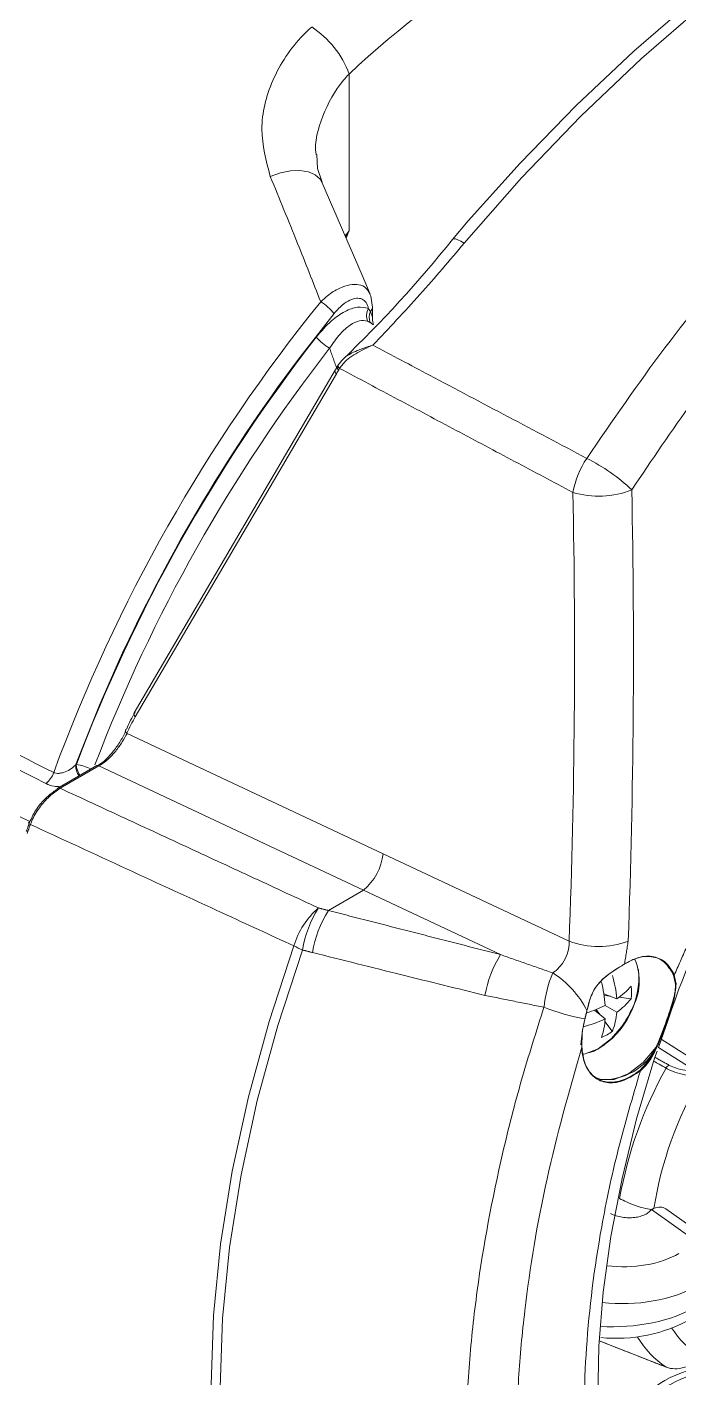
# Model space of a CAD drawing. Extents: x 2 to 136, y 1 to 99.
# Drawn here: x 105.066 to 106.518, y 7.769 to 10.778 of the extents above; entities that cross this region are included whole.
import ezdxf

# ---------------------------------------------------------------- set-up
doc = ezdxf.new("R2010")
doc.units = 0
doc.header["$MEASUREMENT"] = 0
doc.linetypes.add('SLD-Solid', pattern=[0])
doc.layers.add('OBJECT', color=7, linetype='CONTINUOUS')

msp = doc.modelspace()

# ---------------------------------------------------------------- linework, layer by layer
at = {"layer": 'OBJECT', "linetype": 'SLD-Solid', "lineweight": 15}
for p, q in [((105.7829, 10.6732), (105.7829, 10.3237)), ((105.8354, 10.1227), (105.8354, 10.154)), ((105.7496, 10.1399), (105.6833, 10.0554)), ((105.7521, 10.0139), (105.3042, 9.2502)), ((105.7546, 10.0053), (105.3068, 9.2416)), ((105.2883, 9.2047), (105.8586, 8.9366)), ((105.2208, 9.1327), (105.1344, 9.0829)), ((105.2259, 9.1322), (105.1395, 9.0823)), ((105.1735, 9.1338), (105.1755, 9.135)), ((105.815, 8.8552), (105.2259, 9.1322)), ((105.8586, 8.9366), (106.273, 8.7418)), ((105.815, 8.8552), (105.7368, 8.8101)), ((106.1201, 8.7118), (105.815, 8.8552)), ((106.3791, 8.6136), (106.3504, 8.6243)), ((106.3649, 8.6189), (106.3509, 8.6205)), ((106.4111, 8.6134), (106.3837, 8.6167)), ((106.3532, 8.5686), (106.3295, 8.5881)), ((106.3414, 8.5783), (106.333, 8.5895)), ((106.3532, 8.5986), (106.3791, 8.5836)), ((106.3692, 8.541), (106.3527, 8.5631)), ((106.4718, 8.5052), (106.4933, 8.5668)), ((106.3027, 8.5433), (106.2987, 8.5105)), ((106.2987, 8.5105), (106.3026, 8.5429)), ((106.3029, 8.5426), (106.303, 8.543)), ((106.4781, 8.5232), (106.5691, 8.4656)), ((106.553, 8.4538), (106.4718, 8.5052)), ((106.3288, 8.4395), (106.3366, 8.4356)), ((106.3309, 8.4383), (106.336, 8.4353)), ((106.4565, 8.1441), (106.5597, 8.0702)), ((106.5921, 8.0716), (106.4884, 8.1458)), ((106.3399, 7.8516), (106.4896, 7.7926)), ((106.4889, 7.7929), (106.4896, 7.7925))]:
    msp.add_line(p, q, dxfattribs=at)
at = {"layer": 'OBJECT', "linetype": 'SLD-Solid', "lineweight": 15, "flags": 128}
for points in [[(107.9305, 11.4065), (107.8657, 11.407), (107.7416, 11.3993), (107.6142, 11.3802), (107.4842, 11.3497), (107.352, 11.308), (107.2183, 11.2552), (107.0836, 11.1917), (106.9486, 11.1176), (106.8138, 11.0334), (106.6799, 10.9394), (106.5473, 10.8361), (106.4168, 10.7239), (106.2887, 10.6033), (106.1637, 10.4748), (106.0485, 10.3463), (106.0134, 10.305)], [(107.9495, 11.3993), (107.8218, 11.3972), (107.6902, 11.3824), (107.5551, 11.355), (107.4174, 11.315), (107.2776, 11.2626), (107.1364, 11.1982), (106.9945, 11.122), (106.8527, 11.0344), (106.7115, 10.9359), (106.5717, 10.8268), (106.4339, 10.7077), (106.2989, 10.5793), (106.1672, 10.442), (106.0395, 10.2967)], [(105.7232, 10.4328), (105.7126, 10.4631), (105.7109, 10.4938)], [(105.7222, 10.4324), (105.7184, 10.4389), (105.7076, 10.4488), (105.6923, 10.4555), (105.6735, 10.4586), (105.6523, 10.4578), (105.6298, 10.4532), (105.6074, 10.4452)], [(105.8299, 10.1833), (105.8122, 10.2252), (105.7222, 10.4324)], [(106.0132, 10.3048), (106.0134, 10.305), (106.0134, 10.305)], [(106.0134, 10.305), (106.0158, 10.3062), (106.0199, 10.306), (106.0254, 10.3042), (106.032, 10.3011), (106.0395, 10.2967)], [(105.835, 10.154), (105.8317, 10.1785), (105.8293, 10.1829)], [(105.8371, 10.1151), (105.8363, 10.1166), (105.8361, 10.1226)], [(105.7571, 10.0229), (105.7559, 10.0206), (105.7521, 10.0139)], [(105.7593, 10.0265), (105.7577, 10.024), (105.7572, 10.0228)], [(105.761, 10.0281), (105.7599, 10.0273), (105.7593, 10.0266)], [(105.0722, 9.0081), (105.026, 9.0306), (104.7775, 9.1514), (104.6533, 9.2119), (104.5291, 9.2724), (104.281, 9.3935), (104.1158, 9.4744), (104.0056, 9.5284), (103.9323, 9.5646), (103.8834, 9.5888), (103.8508, 9.605), (103.8292, 9.6158), (103.8148, 9.6231), (103.8052, 9.6279), (103.7988, 9.6312), (103.7946, 9.6334), (103.7917, 9.6349), (103.7899, 9.6359), (103.7886, 9.6366), (103.7878, 9.637), (103.7873, 9.6373), (103.7869, 9.6375), (103.7867, 9.6377), (103.7866, 9.6378), (103.7865, 9.6379), (103.7864, 9.6379), (103.7864, 9.6379), (103.7863, 9.638), (103.7863, 9.638), (103.7863, 9.638), (103.7863, 9.638), (103.7863, 9.638), (103.7863, 9.638), (103.7863, 9.638)], [(105.2717, 9.3692), (105.2268, 9.2674), (105.1735, 9.1338)], [(105.2876, 9.2145), (105.2864, 9.2137), (105.2855, 9.2127), (105.285, 9.2116), (105.2849, 9.2102), (105.2851, 9.2088), (105.2858, 9.2074), (105.2869, 9.206), (105.2883, 9.2047)], [(105.0714, 9.0066), (105.0702, 9.0065), (105.0695, 9.0062), (105.0691, 9.0057), (105.0691, 9.0051), (105.0695, 9.0044), (105.0704, 9.0035), (105.0715, 9.0026), (105.073, 9.0017)], [(105.6601, 6.9905), (105.6046, 7.0949), (105.5587, 7.2095), (105.5227, 7.3336), (105.4969, 7.4664), (105.4813, 7.607), (105.4761, 7.7546), (105.4813, 7.9082), (105.4969, 8.0668), (105.5227, 8.2295), (105.5587, 8.3952), (105.6046, 8.5627), (105.6601, 8.7312)], [(105.6793, 8.722), (105.6239, 8.5539), (105.5782, 8.3867), (105.5423, 8.2215), (105.5164, 8.0592), (105.5009, 7.9009), (105.4957, 7.7477), (105.5009, 7.6004), (105.5164, 7.4601), (105.5423, 7.3276), (105.5782, 7.2038), (105.6239, 7.0895), (105.6793, 6.9853)], [(106.338, 8.5022), (106.3675, 8.525), (106.3904, 8.5517)], [(106.3027, 8.5433), (106.3028, 8.5432), (106.3029, 8.5432), (106.303, 8.5431), (106.303, 8.543), (106.303, 8.543)], [(106.3033, 8.4901), (106.3084, 8.4909), (106.338, 8.5022)], [(106.3163, 8.4932), (106.3288, 8.4971), (106.3368, 8.5014)], [(106.4671, 8.5057), (106.438, 8.4717), (106.4058, 8.447), (106.3735, 8.4337), (106.3441, 8.4333), (106.3297, 8.4389)], [(106.5839, 7.06), (106.5732, 7.067), (106.5192, 7.1175), (106.4721, 7.1781), (106.4321, 7.2479), (106.3994, 7.3265), (106.3736, 7.4126), (106.3542, 7.5082), (106.3418, 7.6121), (106.3366, 7.7232), (106.3389, 7.8396), (106.3488, 7.96), (106.3661, 8.0841), (106.3909, 8.2131), (106.4234, 8.3459), (106.4634, 8.4809), (106.469, 8.497)]]:
    msp.add_lwpolyline(points, dxfattribs=at)
at = {"layer": 'OBJECT', "linetype": 'SLD-Solid', "lineweight": 15}
for centre, radius, start, end in [((107.1431, 9.2362), 1.9787, 106.5663, 133.4284), ((105.5851, 10.6016), 0.2104, 19.893, 57.0087), ((103.8352, 12.0505), 2.7913, 313.8452, 321.288), ((108.6018, 7.8387), 3.7045, 141.0762, 159.8067), ((105.6619, 10.0707), 0.1116, 38.2685, 58.8007), ((105.8551, 10.135), 0.0333, 151.2185, 201.6711), ((105.8583, 10.1321), 0.0306, 156.25, 203.4623), ((105.8225, 10.1547), 0.0129, 307.2563, 356.7742), ((108.5964, 7.842), 3.6571, 142.1204, 159.2945), ((105.8045, 10.1689), 0.1249, 220.7024, 238.593), ((108.5869, 7.8474), 3.6075, 142.122, 159.0912), ((108.6147, 7.8307), 3.68, 142.8044, 155.2866), ((105.764, 10.0205), 0.00725, 161.2178, 234.9715), ((105.7663, 10.0236), 0.00761, 157.371, 231.8371), ((105.759, 10.0113), 0.00739, 159.0725, 233.654), ((106.4735, 9.7068), 0.1952, 145.5835, 169.8017), ((106.1246, 9.4431), 0.4186, 46.541, 63.3316), ((106.3388, 9.9364), 0.2033, 253.5985, 291.2596), ((105.3111, 9.2476), 0.00739, 159.0732, 233.653), ((105.2186, 9.1358), 0.0452, 182.4664, 214.6996), ((105.1637, 9.0359), 0.0998, 63.6925, 83.2323), ((105.22, 9.1367), 0.0446, 182.2383, 214.9277), ((105.2228, 9.1281), 0.00508, 53.2194, 114.1353), ((105.0769, 9.1327), 0.0504, 307.8034, 342.4083), ((105.1368, 9.0792), 0.00443, 123.1547, 176.7683), ((105.1365, 9.0782), 0.00508, 53.2194, 114.1353), ((105.7347, 8.9506), 0.1247, 310.0893, 353.5497), ((108.8028, 7.7837), 2.4386, 152.4627, 161.2689), ((105.8275, 8.6825), 0.1744, 130.1928, 163.7873), ((105.9272, 8.6812), 0.2513, 147.6279, 170.6485), ((105.9491, 8.6756), 0.2513, 147.6448, 170.6279), ((105.8083, 9.0159), 0.3209, 242.4962, 246.296), ((106.3387, 8.918), 0.1881, 249.5483, 290.5093), ((106.3335, 8.5784), 0.2516, 147.9849, 170.2521), ((106.3023, 8.6527), 0.1268, 330.2414, 22.5035), ((106.4869, 8.5664), 0.2713, 157.3195, 174.036), ((106.1239, 8.4922), 0.2113, 26.6514, 57.7973), ((106.2404, 8.6625), 0.1878, 300.897, 4.983), ((106.396, 8.6909), 0.000417, 231.13, 17.2219), ((106.5031, 8.6736), 0.0012, 248.8536, 319.3553), ((106.4194, 8.6356), 0.091, 6.9184, 23.8514), ((106.5033, 8.6732), 0.0012, 247.9001, 319.2745), ((106.4193, 8.6356), 0.0911, 7.1114, 23.5612), ((106.0409, 8.5776), 0.313, 3.8349, 13.6658), ((106.1316, 8.5934), 0.2484, 4.6597, 16.8952), ((106.2944, 8.7429), 0.1546, 303.2263, 318.9735), ((106.2718, 8.6274), 0.14, 354.2686, 5.7314), ((106.5061, 8.6669), 0.00125, 247.6517, 315.9674), ((106.5104, 8.648), 0.00128, 238.936, 311.7259), ((106.5104, 8.6477), 0.00128, 239.5455, 311.5854), ((106.3004, 8.6998), 0.1403, 304.1254, 322.044), ((106.3847, 9.0116), 0.4495, 248.0963, 260.1866), ((106.2173, 8.8747), 0.3077, 287.9542, 296.2028), ((106.2391, 8.5937), 0.1404, 337.9549, 355.8717), ((106.2111, 8.6806), 0.2208, 324.2814, 335.724), ((106.2469, 8.7931), 0.2484, 283.1025, 295.3376), ((106.1988, 8.5773), 0.1547, 341.025, 356.7707), ((106.3026, 8.5428), 0.000404, 266.6348, 332.1028), ((106.3026, 8.5432), 0.000407, 266.5054, 331.3563), ((106.2875, 8.6547), 0.14, 294.2662, 305.7285), ((106.3009, 8.5062), 0.000398, 287.0948, 66.8666), ((106.3502, 8.564), 0.1306, 266.7117, 333.5409), ((106.4667, 8.5035), 0.00241, 41.4922, 78.2313), ((106.4666, 8.5034), 0.00239, 41.097, 78.544), ((107.3055, 8.0044), 0.9345, 150.9023, 169.8895), ((106.5021, 8.4526), 0.0146, 117.2127, 154.5393), ((106.43, 8.4528), 0.00185, 15.0229, 58.9052), ((107.2911, 8.0144), 0.8398, 149.7374, 170.9562), ((106.3785, 8.1985), 0.3414, 264.0749, 299.199), ((106.6131, 7.9742), 0.2198, 211.4198, 235.5985), ((106.6669, 7.9837), 0.1952, 211.8033, 238.7954), ((106.6009, 7.5648), 0.2291, 92.6609, 147.2994), ((106.6157, 7.5539), 0.2319, 92.8051, 148.5993)]:
    msp.add_arc(centre, radius, start, end, dxfattribs=at)
for centre, major_axis, ratio, start_param, end_param in [((105.398, 10.3445), (-0.2555, 0.4414), 0.719689, 3.529058, 3.556106), ((92.4753, 13.9025), (-8.654, 14.9534), 0.719689, 3.993491, 4.057939), ((92.5363, 13.9378), (-8.7039, 15.04), 0.71887, 3.993498, 4.057946), ((105.6554, 8.9192), (-0.2504, 0.4328), 0.716843, 0.38749, 0.495749), ((105.6493, 8.9157), (-0.2454, 0.4241), 0.719689, 0.387465, 0.495724), ((106.4566, 8.0947), (0.0301, 0.0521), 0.57554, 6.226636, 6.949696), ((106.3833, 8.133), (0.1899, -0.0107), 0.611383, 4.608838, 5.532292), ((106.3807, 8.0856), (0.2499, -0.0106), 0.603442, 4.601982, 5.523269), ((106.3807, 8.0205), (0.2499, 0.0096), 0.549881, 4.537998, 5.476626)]:
    msp.add_ellipse(centre, major_axis=major_axis, ratio=ratio, start_param=start_param, end_param=end_param, dxfattribs=at)
for points, knots in [([(106.3124, 9.8172), (106.3695, 9.9006), (106.4837, 10.0679), (106.6725, 10.2946), (106.8719, 10.4999), (107.0817, 10.6785), (107.2985, 10.8292), (107.5191, 10.9495), (107.7407, 11.0369), (107.9601, 11.0924), (108.1606, 11.1135), (108.341, 11.1091), (108.4464, 11.0893), (108.4991, 11.0795)], [0, 0, 0, 0, 0.094729, 0.189754, 0.284474, 0.379253, 0.474339, 0.569114, 0.662863, 0.756911, 0.850666, 0.925332, 1, 1, 1, 1]), ([(108.522, 10.9647), (108.4575, 10.9764), (108.3284, 10.9999), (108.1228, 10.9955), (107.9121, 10.9619), (107.6982, 10.8949), (107.4844, 10.7972), (107.2743, 10.6702), (107.0708, 10.5148), (106.8759, 10.3348), (106.7013, 10.1428), (106.5463, 9.9462), (106.4571, 9.8134), (106.4125, 9.7469)], [0, 0, 0, 0, 0.094108, 0.188508, 0.282606, 0.376776, 0.471253, 0.56542, 0.658464, 0.751806, 0.844857, 0.922428, 1, 1, 1, 1]), ([(105.6074, 10.4452), (105.5982, 10.4799), (105.5795, 10.5499), (105.6077, 10.6626), (105.6563, 10.7374), (105.6934, 10.7722), (105.6996, 10.778)], [0, 0, 0, 0, 0.304165, 0.612213, 0.935018, 1, 1, 1, 1]), ([(105.7829, 10.6732), (105.7786, 10.6686), (105.753, 10.6411), (105.7226, 10.5822), (105.7046, 10.5218), (105.7098, 10.4937), (105.7098, 10.4935)], [0, 0, 0, 0, 0.091034, 0.549562, 0.995396, 1, 1, 1, 1]), ([(105.7198, 10.1662), (105.7026, 10.2097), (105.6654, 10.304), (105.6277, 10.3957), (105.6074, 10.4452)], [0, 0, 0, 0, 0.460735, 1, 1, 1, 1]), ([(105.775, 10.3108), (105.7751, 10.3109), (105.7769, 10.3142), (105.7795, 10.3183), (105.7821, 10.3225), (105.7828, 10.3235), (105.7829, 10.3237)], [0, 0, 0, 0, 0.029578, 0.752123, 0.954864, 1, 1, 1, 1]), ([(105.7829, 10.3237), (105.7828, 10.3236), (105.7807, 10.3181), (105.7785, 10.3127), (105.7764, 10.3075)], [0, 0, 0, 0, 0.033975, 1, 1, 1, 1]), ([(106.0395, 10.2967), (106.0071, 10.2584), (105.9419, 10.1815), (105.8713, 10.1067), (105.8359, 10.0692)], [0, 0, 0, 0, 0.498142, 1, 1, 1, 1]), ([(105.7198, 10.1662), (105.7247, 10.1707), (105.7379, 10.1827), (105.7604, 10.1967), (105.7847, 10.205), (105.8053, 10.2051), (105.8215, 10.1983), (105.8269, 10.188), (105.8295, 10.183)], [0, 0, 0, 0, 0.119484, 0.319503, 0.500045, 0.670108, 0.842155, 1, 1, 1, 1]), ([(105.8259, 10.151), (105.8254, 10.1533), (105.8237, 10.1607), (105.8176, 10.1698), (105.8063, 10.1747), (105.7922, 10.1733), (105.776, 10.1654), (105.7613, 10.1535), (105.7528, 10.1436), (105.7496, 10.1399)], [0, 0, 0, 0, 0.072611, 0.232464, 0.384311, 0.536497, 0.701328, 0.887553, 1, 1, 1, 1]), ([(105.7098, 10.0874), (105.7208, 10.1002), (105.741, 10.1235), (105.7732, 10.1454), (105.8024, 10.1563), (105.818, 10.1527), (105.8259, 10.151)], [0, 0, 0, 0, 0.296309, 0.542641, 0.770962, 1, 1, 1, 1]), ([(105.8303, 10.1444), (105.8328, 10.1388), (105.8359, 10.1317), (105.835, 10.1242), (105.8348, 10.1226)], [0, 0, 0, 0, 0.792099, 1, 1, 1, 1]), ([(105.8241, 10.1227), (105.8182, 10.1237), (105.8062, 10.1258), (105.7846, 10.1147), (105.7613, 10.0944), (105.7472, 10.0737), (105.7394, 10.0623)], [0, 0, 0, 0, 0.220289, 0.445216, 0.694221, 1, 1, 1, 1]), ([(105.761, 10.0281), (105.7646, 10.0328), (105.7738, 10.0445), (105.7975, 10.0565), (105.8189, 10.0643), (105.831, 10.0678), (105.8346, 10.0688), (105.8357, 10.0691), (105.8359, 10.0692)], [0, 0, 0, 0, 0.246968, 0.616294, 0.888223, 0.963535, 0.996187, 1, 1, 1, 1]), ([(105.8359, 10.0692), (105.8357, 10.0691), (105.8345, 10.0686), (105.8263, 10.0651), (105.8053, 10.0551), (105.7786, 10.0393), (105.7665, 10.0238), (105.7616, 10.0177)], [0, 0, 0, 0, 0.00401, 0.038978, 0.268225, 0.708727, 1, 1, 1, 1]), ([(105.8359, 10.0692), (105.878, 10.0469), (106.0369, 9.963), (106.1957, 9.8789), (106.3124, 9.8172)], [0, 0, 0, 0, 0.265214, 1, 1, 1, 1]), ([(105.1078, 9.0929), (104.8251, 9.2344), (104.4206, 9.4369), (104.0163, 9.6396), (103.8946, 9.7005)], [0, 0, 0, 0, 0.699038, 1, 1, 1, 1]), ([(104.2713, 9.5454), (104.2866, 9.5377), (104.3633, 9.4993), (104.6479, 9.3566), (104.9171, 9.2217), (105.125, 9.1175)], [0, 0, 0, 0, 0.053919, 0.269596, 1, 1, 1, 1]), ([(105.2247, 9.1337), (105.2291, 9.1367), (105.24, 9.1442), (105.2567, 9.1626), (105.2727, 9.185), (105.2816, 9.2011), (105.2849, 9.2086), (105.2852, 9.2092)], [0, 0, 0, 0, 0.179919, 0.439567, 0.703799, 0.976542, 1, 1, 1, 1]), ([(105.2883, 9.2047), (105.285, 9.1984), (105.2784, 9.1859), (105.2636, 9.165), (105.2466, 9.1466), (105.2335, 9.1365), (105.2267, 9.1327), (105.2259, 9.1322)], [0, 0, 0, 0, 0.245136, 0.4905, 0.730316, 0.965344, 1, 1, 1, 1]), ([(105.1735, 9.1338), (105.1695, 9.1304), (105.1619, 9.1238), (105.1493, 9.1178), (105.1399, 9.1157), (105.1332, 9.1154), (105.1286, 9.116), (105.1258, 9.1171), (105.125, 9.1175)], [0, 0, 0, 0, 0.295538, 0.575717, 0.740309, 0.809194, 0.945638, 1, 1, 1, 1]), ([(105.1078, 9.0929), (105.108, 9.0928), (105.1133, 9.0902), (105.1236, 9.0864), (105.1349, 9.086), (105.1395, 9.0858)], [0, 0, 0, 0, 0.014316, 0.602623, 1, 1, 1, 1]), ([(105.0714, 9.0066), (105.0756, 9.0158), (105.0841, 9.0342), (105.1042, 9.0582), (105.121, 9.0725), (105.1304, 9.0782), (105.1324, 9.0794)], [0, 0, 0, 0, 0.304819, 0.609529, 0.915797, 1, 1, 1, 1]), ([(105.1395, 9.0823), (105.1314, 9.0767), (105.1152, 9.0656), (105.0926, 9.0396), (105.0792, 9.0172), (105.074, 9.0043), (105.073, 9.0017)], [0, 0, 0, 0, 0.30705, 0.614016, 0.922363, 1, 1, 1, 1]), ([(105.6601, 8.7312), (105.6073, 8.7555), (105.4115, 8.8456), (105.2159, 8.9358), (105.073, 9.0017)], [0, 0, 0, 0, 0.269854, 1, 1, 1, 1]), ([(106.2366, 8.671), (106.2383, 8.6723), (106.2462, 8.678), (106.2585, 8.6914), (106.2694, 8.7123), (106.2731, 8.7297), (106.273, 8.7391), (106.273, 8.7418)], [0, 0, 0, 0, 0.080942, 0.365196, 0.637408, 0.898731, 1, 1, 1, 1]), ([(106.0855, 8.621), (106.0239, 8.6362), (105.8956, 8.6678), (105.7676, 8.6999), (105.7011, 8.7165)], [0, 0, 0, 0, 0.480479, 1, 1, 1, 1]), ([(106.5026, 8.6724), (106.4963, 8.6817), (106.4837, 8.7003), (106.4531, 8.7099), (106.4225, 8.7055), (106.4032, 8.6947), (106.3958, 8.6906)], [0, 0, 0, 0, 0.276327, 0.552666, 0.828652, 1, 1, 1, 1]), ([(106.3964, 8.691), (106.4085, 8.6972), (106.4327, 8.7097), (106.4664, 8.7084), (106.4906, 8.6947), (106.5002, 8.6789), (106.504, 8.6728)], [0, 0, 0, 0, 0.275398, 0.550788, 0.82642, 1, 1, 1, 1]), ([(106.3128, 8.587), (106.3169, 8.6037), (106.324, 8.6332), (106.3555, 8.6661), (106.3815, 8.6816), (106.3944, 8.6897), (106.3964, 8.691)], [0, 0, 0, 0, 0.353797, 0.623722, 0.940059, 1, 1, 1, 1]), ([(106.3958, 8.6906), (106.3826, 8.6827), (106.358, 8.668), (106.3265, 8.6357), (106.3172, 8.6061), (106.3136, 8.5905), (106.3128, 8.587)], [0, 0, 0, 0, 0.352536, 0.661543, 0.924398, 1, 1, 1, 1]), ([(106.4671, 8.5058), (106.4733, 8.5213), (106.4854, 8.5518), (106.5007, 8.5959), (106.5095, 8.6259), (106.5097, 8.6415), (106.5097, 8.6466)], [0, 0, 0, 0, 0.307575, 0.605515, 0.870212, 1, 1, 1, 1]), ([(106.5112, 8.6468), (106.5102, 8.6342), (106.508, 8.6093), (106.4914, 8.5658), (106.4789, 8.5292), (106.4708, 8.5104), (106.4685, 8.5051)], [0, 0, 0, 0, 0.309279, 0.616002, 0.891249, 1, 1, 1, 1]), ([(106.217, 6.8588), (106.1977, 6.8925), (106.1589, 6.96), (106.1136, 7.0796), (106.0783, 7.2124), (106.0554, 7.3533), (106.0436, 7.4978), (106.0417, 7.645), (106.0493, 7.8004), (106.0715, 8.0077), (106.1111, 8.2201), (106.1654, 8.4325), (106.1998, 8.5406), (106.217, 8.5946)], [0, 0, 0, 0, 0.088765, 0.177531, 0.269417, 0.361303, 0.442441, 0.523579, 0.607061, 0.690543, 0.843256, 0.921628, 1, 1, 1, 1]), ([(106.301, 8.5058), (106.2732, 8.4075), (106.217, 8.2083), (106.1771, 7.962), (106.159, 7.7671), (106.154, 7.6197), (106.1581, 7.4776), (106.1754, 7.3064), (106.2152, 7.1139), (106.2721, 6.9934), (106.301, 6.9324)], [0, 0, 0, 0, 0.158308, 0.320393, 0.4075, 0.494607, 0.584228, 0.67385, 0.834938, 1, 1, 1, 1]), ([(106.301, 8.5066), (106.3028, 8.4931), (106.3064, 8.4661), (106.3262, 8.4389), (106.3543, 8.4258), (106.3886, 8.4288), (106.4151, 8.4422), (106.4288, 8.4528), (106.4309, 8.4544)], [0, 0, 0, 0, 0.193231, 0.386467, 0.579539, 0.772364, 0.965005, 1, 1, 1, 1]), ([(106.4318, 8.4533), (106.4198, 8.4453), (106.3958, 8.4292), (106.3606, 8.424), (106.3309, 8.434), (106.3098, 8.4592), (106.3022, 8.4865), (106.3011, 8.5032), (106.301, 8.5058)], [0, 0, 0, 0, 0.192554, 0.385108, 0.577706, 0.770473, 0.963486, 1, 1, 1, 1]), ([(106.4309, 8.4544), (106.4412, 8.4654), (106.4553, 8.4803), (106.4646, 8.5003), (106.4671, 8.5057)], [0, 0, 0, 0, 0.730795, 1, 1, 1, 1]), ([(106.4684, 8.5049), (106.4611, 8.4904), (106.4512, 8.4705), (106.4359, 8.457), (106.4318, 8.4533)], [0, 0, 0, 0, 0.729925, 1, 1, 1, 1]), ([(106.4889, 8.4589), (106.4838, 8.4618), (106.4746, 8.4669), (106.4655, 8.4721), (106.4614, 8.4743)], [0, 0, 0, 0, 0.558304, 1, 1, 1, 1]), ([(106.5693, 8.443), (106.5691, 8.443), (106.566, 8.4425), (106.5562, 8.4414), (106.5374, 8.4425), (106.5142, 8.4478), (106.498, 8.454), (106.4908, 8.4579), (106.4889, 8.4589)], [0, 0, 0, 0, 0.008302, 0.153519, 0.438823, 0.69828, 0.92379, 1, 1, 1, 1]), ([(106.4954, 8.4656), (106.497, 8.4648), (106.503, 8.4615), (106.5167, 8.4567), (106.5358, 8.4532), (106.5473, 8.4536), (106.553, 8.4538)], [0, 0, 0, 0, 0.092744, 0.368061, 0.68841, 1, 1, 1, 1]), ([(106.4318, 7.1234), (106.4219, 7.1423), (106.3842, 7.2146), (106.3359, 7.3645), (106.305, 7.5857), (106.3064, 7.8353), (106.336, 8.069), (106.38, 8.2776), (106.4144, 8.3945), (106.4318, 8.4533)], [0, 0, 0, 0, 0.062214, 0.238483, 0.419893, 0.595629, 0.776478, 0.887615, 1, 1, 1, 1]), ([(106.3855, 8.1685), (106.3905, 8.1659), (106.4012, 8.1603), (106.4198, 8.1529), (106.4396, 8.1467), (106.4505, 8.145), (106.4565, 8.1441)], [0, 0, 0, 0, 0.221256, 0.475946, 0.713882, 1, 1, 1, 1]), ([(106.4565, 8.1441), (106.4547, 8.142), (106.4509, 8.1377), (106.4422, 8.1325), (106.4315, 8.1284), (106.4189, 8.126), (106.4052, 8.1252), (106.3911, 8.1266), (106.3773, 8.1297), (106.3693, 8.1333), (106.3654, 8.1351)], [0, 0, 0, 0, 0.112477, 0.225057, 0.347499, 0.470284, 0.600653, 0.730921, 0.866005, 1, 1, 1, 1]), ([(106.4889, 7.7929), (106.4908, 7.7922), (106.498, 7.7897), (106.5142, 7.7885), (106.5374, 7.7936), (106.5562, 7.8039), (106.566, 7.8122), (106.5691, 7.8153), (106.5693, 7.8155)], [0, 0, 0, 0, 0.07621, 0.30172, 0.561176, 0.846482, 0.991697, 1, 1, 1, 1])]:
    msp.add_open_spline(points, degree=3, knots=knots, dxfattribs=at)
for points in [[(105.7741, 10.313), (105.7829, 10.3237)], [(105.8259, 10.151), (105.8303, 10.1444)], [(105.8302, 10.1199), (105.8241, 10.1227)], [(105.8367, 10.1147), (105.8302, 10.1199)], [(105.7564, 10.0152), (105.7394, 10.0623)], [(105.7616, 10.0177), (105.7598, 10.0146)], [(106.2814, 9.7414), (105.7616, 10.0177)], [(105.1395, 9.0823), (105.715, 8.8157)], [(105.064, 8.986), (105.0714, 9.0066)], [(105.073, 9.0017), (105.0656, 8.9813)], [(106.507, 8.6661), (106.6165, 8.9125)], [(105.715, 8.8157), (105.7368, 8.8101)], [(105.7368, 8.8101), (106.1201, 8.7118)], [(106.4046, 8.7418), (106.3964, 8.691)], [(105.7011, 8.7165), (105.6793, 8.722)], [(106.1201, 8.7118), (106.2366, 8.671)], [(106.5028, 8.6721), (106.5026, 8.6724)], [(106.5056, 8.6658), (106.5028, 8.6721)], [(106.5042, 8.6724), (106.504, 8.6728)], [(106.5042, 8.6724), (106.507, 8.6661)], [(106.5097, 8.6469), (106.5056, 8.6658)], [(106.507, 8.6661), (106.5112, 8.6471)], [(106.5097, 8.6469), (106.5097, 8.6466)], [(106.5112, 8.6468), (106.5112, 8.6471)], [(106.217, 8.5946), (106.0855, 8.621)], [(106.3081, 8.5687), (106.3128, 8.587)], [(106.3128, 8.587), (106.3082, 8.5691)], [(106.3026, 8.5428), (106.3081, 8.5687)], [(106.3082, 8.5691), (106.3027, 8.5433)], [(106.3026, 8.5429), (106.301, 8.5066)], [(106.301, 8.5058), (106.3025, 8.5424)], [(106.3026, 8.5428), (106.3025, 8.5424)], [(106.4671, 8.5058), (106.4671, 8.5057)], [(106.4684, 8.5049), (106.4685, 8.5051)], [(106.4641, 8.4832), (106.4954, 8.4656)], [(106.4617, 8.1464), (106.4565, 8.1441)], [(106.3399, 7.8516), (106.4889, 7.7929)]]:
    msp.add_open_spline(points, degree=1, dxfattribs=at)

doc.saveas('drawing.dxf')
